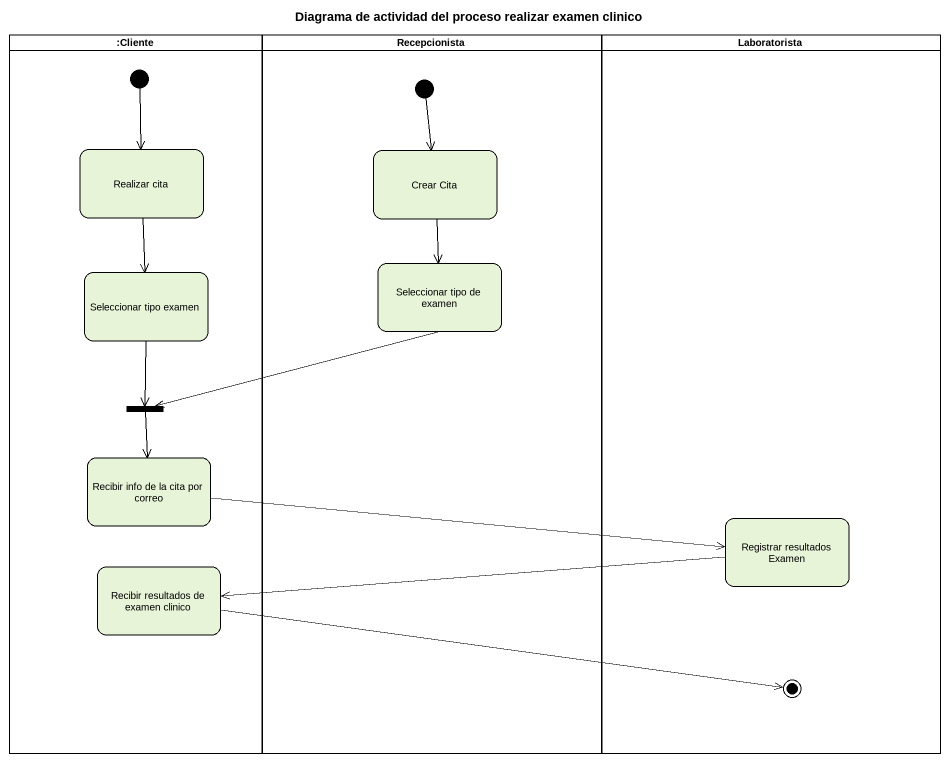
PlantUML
@startuml
title Diagrama de actividad del proceso realizar examen clinico
hide empty description
state ":Cliente" as Cliente <<partition>> {
  state "Realizar cita" as Realizar_cita
  state "Seleccionar tipo examen" as Seleccionar_tipo_examen
  state fork1 <<join>>
  state "Recibir info de la cita por correo" as Recibir_info_de_la_cita_por
  state "Recibir resultados de examen clinico" as Recibir_resultados_de
  [*] --> Realizar_cita
}
state Recepcionista <<partition>> {
  state "Crear Cita" as Crear_Cita
  state "Seleccionar tipo de examen" as Seleccionar_tipo_de_examen
  [*] --> Crear_Cita
}
state Laboratorista <<partition>> {
  state "Registrar resultados Examen" as Registrar_resultados_Examen
  state final1 <<end>>
}
Realizar_cita --> Seleccionar_tipo_examen
Crear_Cita --> Seleccionar_tipo_de_examen
Seleccionar_tipo_de_examen -left-> fork1
Seleccionar_tipo_examen --> fork1
fork1 --> Recibir_info_de_la_cita_por
Recibir_info_de_la_cita_por -right-> Registrar_resultados_Examen
Registrar_resultados_Examen -left-> Recibir_resultados_de
Recibir_resultados_de -right-> final1
@enduml
